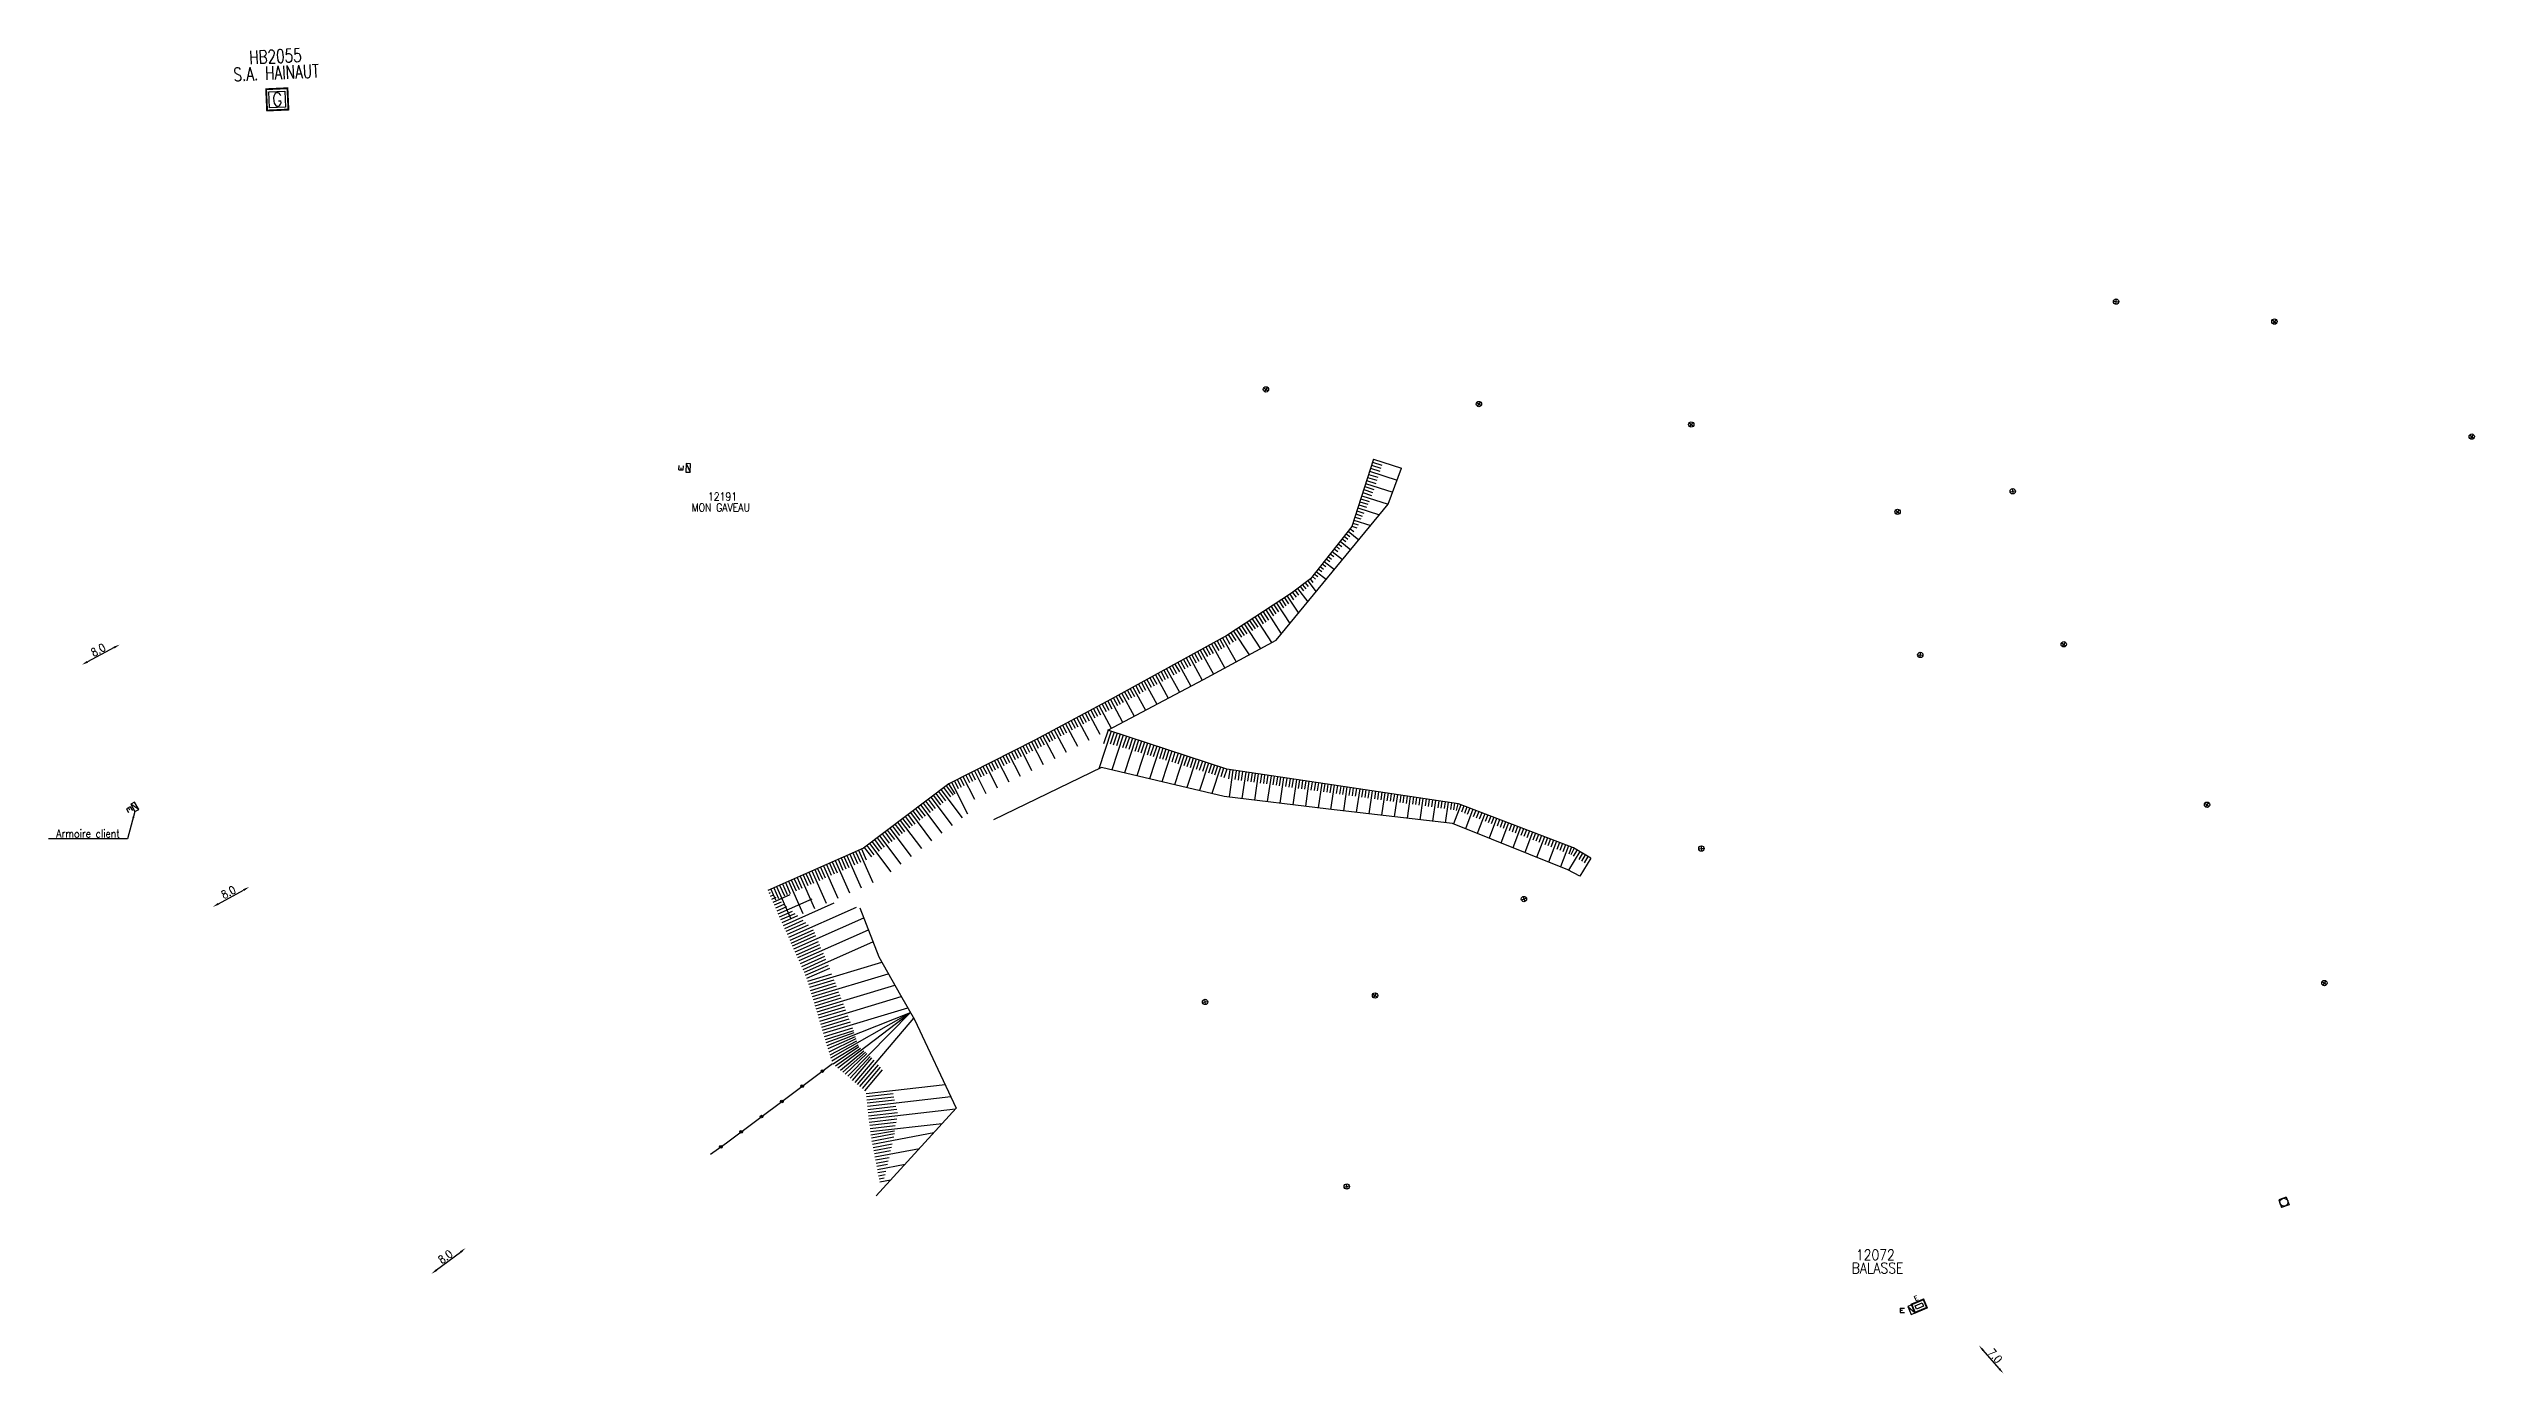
# Model space of a CAD drawing. Header units: millimetres. Extents: x 133007 to 134000, y 129031 to 129821.
# Drawn here: x 133044.6 to 133499.6, y 129030.8 to 129279.1 of the extents above; entities that cross this region are included whole.
import ezdxf
from ezdxf.enums import TextEntityAlignment as Align

# ---------------------------------------------------------------- set-up
doc = ezdxf.new("R2010")
doc.units = ezdxf.units.MM
doc.header["$PDMODE"] = 34
doc.layers.get('0').update_dxf_attribs({"linetype": 'CONTINUOUS'})
doc.layers.get('Defpoints').update_dxf_attribs({"linetype": 'CONTINUOUS'})
for name, color, linetype in [('BF01', 7, 'CONTINUOUS'), ('BH01', 7, 'CONTINUOUS'), ('BH02', 7, 'CONTINUOUS'), ('BR12', 7, 'CONTINUOUS'), ('G_210', 7, 'CONTINUOUS'), ('M_200', 7, 'CONTINUOUS'), ('W0008', 7, 'CONTINUOUS'), ('W0420', 7, 'CONTINUOUS'), ('W0430', 7, 'CONTINUOUS')]:
    doc.layers.add(name, color=color, linetype=linetype)
doc.styles.add('M_ROMANS', font='ROMANS.shx', dxfattribs={"width": 0.75})
doc.styles.get("Standard").update_dxf_attribs({"font": 'romans.shx', "width": 0.85})
doc.dimstyles.get("Standard").update_dxf_attribs({"dimtxt": 1.5, "dimasz": 1.2, "dimexe": 0.625, "dimexo": 0.625, "dimgap": 0.25, "dimtad": 1, "dimdec": 1, "dimzin": 0, "dimdsep": 46, "dimtxsty": 'Standard', "dimcen": -0.5, "dimadec": 0, "dimazin": 0, "dimtfac": 1, "dimtdec": 1, "dimtmove": 0, "dimatfit": 3, "dimfxl": 0, "dimtolj": 1, "dimtzin": 0, "dimarcsym": 0})

# ---------------------------------------------------------------- blocks, each defined once
blk = doc.blocks.new('BR1209')
at = {"color": 0, "linetype": 'Continuous', "flags": 128}
for points in [[(-0.5, 0), (0.5, 0)], [(0, 0.5), (0, -0.5)]]:
    blk.add_lwpolyline(points, dxfattribs=at)
at = {"color": 0, "linetype": 'Continuous'}
blk.add_circle((0, 0), 0.5, dxfattribs=at)
at = {"color": 0, "linetype": 'Continuous', "width": 0.75}
blk.add_attdef('NUM', text='', height=1.2, dxfattribs=at).set_placement((0, 2), align=Align.MIDDLE)
at = {"color": 0, "linetype": 'Continuous', "width": 0.75, "flags": 3}
for tag, p in [('DEF_COUP', (0, -12.5)), ('DEF_LEG', (0, -10)), ('DEF_TYPE', (0, -15))]:
    blk.add_attdef(tag, text='', height=1.2, dxfattribs=at).set_placement(p, align=Align.MIDDLE)
blk = doc.blocks.new('BF0101')
at = {"color": 0, "linetype": 'Continuous'}
for radius in [0.25, 0.15]:
    blk.add_circle((0, 0), radius, dxfattribs=at)
blk = doc.blocks.new('*D2')
at = {"layer": 'Defpoints', "color": 0, "transparency": 16777216}
for p in [(133406.51, 129036.04), (133406.51, 129036.04), (133411.09, 129030.81)]:
    blk.add_point(p, dxfattribs=at)
at = {"layer": 'W0008', "color": 0, "lineweight": -2, "transparency": 16777216}
blk.add_line((133410.3, 129031.71), (133407.3, 129035.14), dxfattribs=at)
at = {"layer": 'W0008', "color": 0, "transparency": 16777216}
for points in [[(133407.45, 129035.27), (133407.15, 129035.01), (133406.51, 129036.04)], [(133410.45, 129031.84), (133410.15, 129031.58), (133411.09, 129030.81)]]:
    blk.add_solid(points, dxfattribs=at)
at = {"layer": 'W0008', "color": 0, "transparency": 16777216, "insert": (133409.54, 129034.1), "char_height": 1.5, "attachment_point": 5, "rotation": 311.1914}
blk.add_mtext('\\A1;7.0', dxfattribs=at)
blk = doc.blocks.new('*U4')
at = {"flags": 128}
for points in [[(0.8, 0.8), (-0.8, 0.8)], [(-0.8, 0.8), (-0.8, 0)], [(0.8, 0.8), (-0.8, 0)], [(-0.8, 0), (0.8, 0)], [(0.8, 0), (0.8, 0.8)], [(-0.4, -0.33), (0.4, -0.33)], [(-0.4, -0.33), (-0.4, -1.13)], [(-0.4, -0.73), (0, -0.73)], [(-0.4, -1.13), (0.4, -1.13)]]:
    blk.add_lwpolyline(points, dxfattribs=at)
blk = doc.blocks.new('*D5')
at = {"layer": 'Defpoints', "color": 0, "linetype": 'Continuous', "transparency": 16777216}
for p in [(133122.84, 129054.28), (133122.84, 129054.28), (133116.42, 129049.47)]:
    blk.add_point(p, dxfattribs=at)
at = {"layer": 'W0008', "color": 0, "linetype": 'Continuous', "lineweight": -2, "transparency": 16777216}
blk.add_line((133117.38, 129050.19), (133121.88, 129053.56), dxfattribs=at)
at = {"layer": 'W0008', "color": 0, "linetype": 'Continuous', "transparency": 16777216}
for points in [[(133121.76, 129053.72), (133122, 129053.4), (133122.84, 129054.28)], [(133117.26, 129050.35), (133117.5, 129050.03), (133116.42, 129049.47)]]:
    blk.add_solid(points, dxfattribs=at)
at = {"layer": 'W0008', "color": 0, "linetype": 'Continuous', "transparency": 16777216, "insert": (133119.03, 129052.68), "char_height": 1.5, "attachment_point": 5, "rotation": 36.8035}
blk.add_mtext('\\A1;8.0', dxfattribs=at)
blk = doc.blocks.new('*D6')
at = {"layer": 'Defpoints', "color": 0, "linetype": 'Continuous', "transparency": 16777216}
for p in [(133075.43, 129118.23), (133082.26, 129121.96), (133082.26, 129121.96)]:
    blk.add_point(p, dxfattribs=at)
at = {"layer": 'W0008', "color": 0, "linetype": 'Continuous', "lineweight": -2, "transparency": 16777216}
blk.add_line((133076.48, 129118.81), (133081.2, 129121.39), dxfattribs=at)
at = {"layer": 'W0008', "color": 0, "linetype": 'Continuous', "transparency": 16777216}
for points in [[(133076.39, 129118.98), (133076.58, 129118.63), (133075.43, 129118.23)], [(133081.11, 129121.56), (133081.3, 129121.21), (133082.26, 129121.96)]]:
    blk.add_solid(points, dxfattribs=at)
at = {"layer": 'W0008', "color": 0, "linetype": 'Continuous', "transparency": 16777216, "insert": (133078.36, 129120.98), "char_height": 1.5, "attachment_point": 5, "rotation": 28.6583}
blk.add_mtext('\\A1;8.0', dxfattribs=at)
blk = doc.blocks.new('*D7')
at = {"layer": 'Defpoints', "color": 0, "linetype": 'Continuous', "transparency": 16777216}
for p in [(133050.88, 129163.59), (133050.88, 129163.59), (133057.98, 129167.38)]:
    blk.add_point(p, dxfattribs=at)
at = {"layer": 'W0008', "color": 0, "linetype": 'Continuous', "lineweight": -2, "transparency": 16777216}
blk.add_line((133056.92, 129166.81), (133051.93, 129164.15), dxfattribs=at)
at = {"layer": 'W0008', "color": 0, "linetype": 'Continuous', "transparency": 16777216}
for points in [[(133051.84, 129164.33), (133052.03, 129163.98), (133050.88, 129163.59)], [(133056.82, 129166.99), (133057.01, 129166.64), (133057.98, 129167.38)]]:
    blk.add_solid(points, dxfattribs=at)
at = {"layer": 'W0008', "color": 0, "linetype": 'Continuous', "transparency": 16777216, "insert": (133053.95, 129166.37), "char_height": 1.5, "attachment_point": 5, "rotation": 28.0883}
blk.add_mtext('\\A1;8.0', dxfattribs=at)
blk = doc.blocks.new('G_210_23')
at = {"layer": 'G_210', "color": 0, "linetype": 'Continuous', "const_width": 0.35, "flags": 128}
blk.add_lwpolyline([(4, 4), (4, 0), (0, 0), (0, 4)], close=True, dxfattribs=at)
at = {"layer": 'G_210', "color": 0, "linetype": 'Continuous'}
blk.add_lwpolyline([(0.5, 3.5), (3.5, 3.5), (3.5, 0.5), (0.5, 0.5)], close=True, dxfattribs=at)
at = {"layer": 'G_210', "insert": (2, 2), "char_height": 2.5, "width": 4, "attachment_point": 5}
blk.add_mtext('G', dxfattribs=at)
at = {"layer": 'G_210', "color": 0, "linetype": 'Continuous', "width": 0.75}
for tag, height, p in [('NUM', 4, (2, 16)), ('NOM', 4, (2, 11)), ('BCL', 3, (2, 7))]:
    blk.add_attdef(tag, text='', height=height, dxfattribs=at).set_placement(p, align=Align.MIDDLE)
at = {"layer": 'G_210', "color": 0, "linetype": 'Continuous', "width": 0.75, "flags": 3}
for tag, p in [('DEF_LEG', (2.14, -3.11)), ('DEF_COUP', (2.14, -5.61)), ('DEF_TYPE', (2.14, -8.11))]:
    blk.add_attdef(tag, text='', height=1.2, dxfattribs=at).set_placement(p, align=Align.MIDDLE)
blk = doc.blocks.new('T420')
for p, q in [((0.75, 0.75), (-0.75, 0.75)), ((-0.75, 0.75), (-0.75, -0.75)), ((0.75, 0.75), (0.75, -0.75)), ((0.75, -0.75), (-0.75, -0.75))]:
    blk.add_line(p, q)
blk.add_ellipse((0, 0), major_axis=(-0.53, 0.53), ratio=1, start_param=3.926991, end_param=10.210176)
blk = doc.blocks.new('T430')
at = {"flags": 128}
for points in [[(0.8, 0.8), (-0.8, 0.8)], [(-0.8, 0.8), (-0.8, 0)], [(0.8, 0.8), (-0.8, 0)], [(-0.8, 0), (0.8, 0)], [(-0.4, 2.1), (0.4, 2.1)], [(-0.4, 2.1), (-0.4, 1.3)], [(-0.4, 1.7), (0, 1.7)], [(-0.4, 1.3), (0.4, 1.3)], [(0.8, 0), (0.8, 0.8)]]:
    blk.add_lwpolyline(points, dxfattribs=at)
blk = doc.blocks.new('*U17')
at = {"flags": 128}
for points in [[(0.8, 0.8), (-0.8, 0.8)], [(-0.8, 0.8), (-0.8, 0)], [(0.8, 0.8), (-0.8, 0)], [(-0.8, 0), (0.8, 0)], [(0.34, 2.52), (0.03, 1.79)], [(1.08, 2.21), (0.34, 2.52)], [(0.71, 2.37), (0.56, 2)], [(1.08, 2.21), (0.77, 1.47)], [(0.8, 0), (0.8, 0.8)]]:
    blk.add_lwpolyline(points, dxfattribs=at)
blk = doc.blocks.new('*U15')
at = {"layer": 'M_200', "color": 0, "linetype": 'Continuous', "const_width": 0.35, "flags": 128}
blk.add_lwpolyline([(2.42, 1.68), (2.42, 0), (0, 0), (0, 1.68)], close=True, dxfattribs=at)
at = {"layer": 'M_200', "color": 0, "linetype": 'Continuous'}
blk.add_lwpolyline([(0.5, 1.18), (1.92, 1.18), (1.92, 0.5), (0.5, 0.5)], close=True, dxfattribs=at)
at = {"layer": 'M_200', "color": 0, "linetype": 'Continuous', "insert": (1.23, 2.42), "char_height": 0.858, "width": 0.8323, "attachment_point": 5}
blk.add_mtext('E', dxfattribs=at)
at = {"layer": 'M_200', "color": 0, "linetype": 'Continuous', "width": 0.85}
for tag, p in [('NUM', (2, 10.77)), ('NOM', (2, 7.49))]:
    blk.add_attdef(tag, text='', height=2, dxfattribs=at).set_placement(p, align=Align.MIDDLE)
at = {"layer": 'M_200', "color": 0, "linetype": 'Continuous', "style": 'M_ROMANS', "width": 0.75, "flags": 3}
for tag, p in [('DEF_LEG', (1.87, -2.99)), ('DEF_COUP', (1.87, -5.49)), ('DEF_TYPE', (1.87, -7.99))]:
    blk.add_attdef(tag, text='', height=1.2, dxfattribs=at).set_placement(p, align=Align.MIDDLE)

msp = doc.modelspace()

# ---------------------------------------------------------------- linework, layer by layer
at = {"layer": 'BF01', "color": 252}
msp.add_lwpolyline([(133168.71, 129071.91), (133171.74, 129074.02), (133182.86, 129082.35), (133191.62, 129088.91)], dxfattribs=at)
at = {"layer": 'BH01', "color": 252, "linetype": 'Continuous'}
for points in [[(133293.01, 129202.14), (133288.96, 129189.52), (133281.22, 129179.73), (133277.61, 129176.99), (133265.52, 129169.1), (133243.86, 129157.14), (133229.52, 129149.46), (133213.38, 129141.31), (133197.38, 129129.25), (133179.5, 129121.33)], [(133243.19, 129151.36), (133261.17, 129160.86), (133274.78, 129168.21), (133295.79, 129193.68), (133298.29, 129200.44)], [(133333.73, 129127.33), (133330.51, 129129.31), (133308.93, 129137.55), (133283.97, 129141.31), (133265.51, 129144.01), (133243.19, 129151.36)], [(133331.67, 129123.96), (133329.43, 129125.15), (133307.8, 129133.85), (133284.56, 129136.55), (133265.03, 129138.93), (133242.04, 129144.33), (133221.76, 129134.55)]]:
    msp.add_lwpolyline(points, dxfattribs=at)
at = {"layer": 'BH01', "color": 252}
msp.add_lwpolyline([(133196.73, 129118.06), (133200.27, 129108.84), (133204.33, 129101.69), (133206.97, 129097.11), (133214.79, 129080.5), (133199.77, 129064.11)], dxfattribs=at)
at = {"layer": 'BH02', "color": 252}
for p, q in [((133292.28, 129199.85), (133297.46, 129198.19)), ((133292.46, 129200.42), (133294.2, 129199.87)), ((133292.64, 129201), (133294.39, 129200.43)), ((133292.83, 129201.57), (133294.58, 129201)), ((133293.01, 129202.14), (133298.29, 129200.44)), ((133290.81, 129195.28), (133295.79, 129193.68)), ((133290.99, 129195.85), (133292.66, 129195.32)), ((133291.17, 129196.43), (133292.85, 129195.89)), ((133291.36, 129197), (133293.05, 129196.45)), ((133291.54, 129197.57), (133296.63, 129195.93)), ((133291.73, 129198.14), (133293.43, 129197.59)), ((133291.91, 129198.71), (133293.62, 129198.16)), ((133292.09, 129199.28), (133293.81, 129198.73)), ((133289.34, 129190.71), (133292.51, 129189.7)), ((133289.52, 129191.28), (133290.65, 129190.92)), ((133289.71, 129191.86), (133290.91, 129191.47)), ((133289.89, 129192.43), (133291.17, 129192.01)), ((133290.07, 129193), (133294.15, 129191.69)), ((133290.26, 129193.57), (133291.69, 129193.11)), ((133290.44, 129194.14), (133291.95, 129193.66)), ((133290.62, 129194.71), (133292.21, 129194.2)), ((133286.38, 129186.27), (133287.05, 129185.74)), ((133286.76, 129186.74), (133288.76, 129185.16)), ((133287.13, 129187.21), (133287.8, 129186.68)), ((133287.5, 129187.68), (133288.17, 129187.15)), ((133287.87, 129188.15), (133288.55, 129187.61)), ((133288.24, 129188.62), (133290.29, 129187.01)), ((133288.62, 129189.09), (133289.3, 129188.55)), ((133288.97, 129189.57), (133289.88, 129189.28)), ((133289.15, 129190.14), (133290.13, 129189.83)), ((133282.66, 129181.56), (133283.3, 129181.06)), ((133283.04, 129182.03), (133283.67, 129181.53)), ((133283.41, 129182.5), (133284.05, 129182)), ((133283.78, 129182.97), (133285.7, 129181.45)), ((133284.15, 129183.44), (133284.8, 129182.93)), ((133284.52, 129183.91), (133285.17, 129183.4)), ((133284.9, 129184.38), (133285.55, 129183.87)), ((133285.27, 129184.85), (133287.23, 129183.3)), ((133285.64, 129185.33), (133286.3, 129184.81)), ((133286.01, 129185.8), (133286.67, 129185.27)), ((133277.33, 129176.81), (133278, 129175.78)), ((133277.82, 129177.15), (133278.51, 129176.24)), ((133278.3, 129177.51), (133278.96, 129176.64)), ((133278.77, 129177.88), (133280.68, 129175.36)), ((133279.25, 129178.24), (133279.86, 129177.44)), ((133279.73, 129178.6), (133280.31, 129177.84)), ((133280.21, 129178.96), (133280.76, 129178.24)), ((133280.69, 129179.32), (133282.25, 129177.26)), ((133281.17, 129179.69), (133281.66, 129179.04)), ((133281.55, 129180.15), (133282.17, 129179.66)), ((133281.92, 129180.62), (133282.55, 129180.12)), ((133282.29, 129181.09), (133284.18, 129179.6)), ((133270.79, 129172.55), (133273.92, 129167.75)), ((133271.3, 129172.87), (133272.35, 129171.26)), ((133271.8, 129173.2), (133272.84, 129171.6)), ((133272.3, 129173.53), (133273.31, 129171.98)), ((133272.8, 129173.86), (133275.73, 129169.37)), ((133273.31, 129174.19), (133274.25, 129172.74)), ((133273.81, 129174.51), (133274.72, 129173.12)), ((133274.31, 129174.84), (133275.19, 129173.5)), ((133274.81, 129175.17), (133277.33, 129171.31)), ((133275.32, 129175.5), (133276.12, 129174.26)), ((133275.82, 129175.82), (133276.59, 129174.64)), ((133276.32, 129176.15), (133277.06, 129175.02)), ((133276.82, 129176.48), (133278.93, 129173.25)), ((133263.15, 129167.8), (133263.99, 129166.29)), ((133263.68, 129168.09), (133264.51, 129166.58)), ((133264.2, 129168.38), (133265.04, 129166.87)), ((133264.73, 129168.67), (133267.24, 129164.13)), ((133265.25, 129168.96), (133266.09, 129167.45)), ((133265.77, 129169.27), (133266.72, 129167.81)), ((133266.27, 129169.6), (133267.23, 129168.12)), ((133266.77, 129169.92), (133269.69, 129165.46)), ((133267.28, 129170.25), (133268.26, 129168.75)), ((133267.78, 129170.58), (133268.77, 129169.06)), ((133268.28, 129170.91), (133269.28, 129169.38)), ((133268.78, 129171.24), (133271.8, 129166.6)), ((133269.29, 129171.56), (133270.3, 129170)), ((133269.79, 129171.89), (133270.81, 129170.32)), ((133270.29, 129172.22), (133271.32, 129170.63)), ((133254.75, 129163.15), (133255.56, 129161.69)), ((133255.28, 129163.45), (133256.09, 129161.97)), ((133255.8, 129163.74), (133256.62, 129162.26)), ((133256.33, 129164.03), (133258.78, 129159.59)), ((133256.85, 129164.32), (133257.67, 129162.84)), ((133257.38, 129164.61), (133258.2, 129163.12)), ((133257.9, 129164.9), (133258.72, 129163.41)), ((133258.43, 129165.19), (133260.9, 129160.71)), ((133258.95, 129165.48), (133259.78, 129163.98)), ((133259.48, 129165.77), (133260.3, 129164.27)), ((133260, 129166.06), (133260.83, 129164.56)), ((133260.53, 129166.35), (133263.01, 129161.85)), ((133261.05, 129166.64), (133261.88, 129165.14)), ((133261.58, 129166.93), (133262.41, 129165.43)), ((133262.1, 129167.22), (133262.93, 129165.72)), ((133262.63, 129167.51), (133265.12, 129162.99)), ((133246.87, 129158.8), (133247.66, 129157.38)), ((133247.4, 129159.09), (133248.19, 129157.67)), ((133247.92, 129159.38), (133250.29, 129155.11)), ((133248.45, 129159.67), (133249.24, 129158.24)), ((133248.97, 129159.96), (133249.77, 129158.53)), ((133249.5, 129160.25), (133250.29, 129158.82)), ((133250.02, 129160.54), (133252.41, 129156.23)), ((133250.55, 129160.83), (133251.35, 129159.39)), ((133251.08, 129161.12), (133251.87, 129159.68)), ((133251.6, 129161.41), (133252.4, 129159.97)), ((133252.13, 129161.7), (133254.53, 129157.35)), ((133252.65, 129161.99), (133253.45, 129160.54)), ((133253.18, 129162.28), (133253.98, 129160.83)), ((133253.7, 129162.57), (133254.51, 129161.11)), ((133254.23, 129162.86), (133256.65, 129158.47)), ((133238.43, 129154.23), (133239.18, 129152.83)), ((133238.96, 129154.52), (133239.71, 129153.11)), ((133239.49, 129154.8), (133241.74, 129150.58)), ((133240.02, 129155.08), (133240.77, 129153.68)), ((133240.55, 129155.36), (133241.3, 129153.96)), ((133241.08, 129155.65), (133241.83, 129154.24)), ((133241.61, 129155.93), (133243.86, 129151.71)), ((133242.14, 129156.21), (133242.89, 129154.81)), ((133242.66, 129156.5), (133243.42, 129155.09)), ((133243.19, 129156.78), (133243.95, 129155.37)), ((133243.72, 129157.06), (133245.98, 129152.83)), ((133244.25, 129157.35), (133245.02, 129155.95)), ((133244.77, 129157.64), (133245.55, 129156.24)), ((133245.3, 129157.93), (133246.08, 129156.52)), ((133245.82, 129158.22), (133248.16, 129153.99)), ((133246.35, 129158.51), (133247.13, 129157.1)), ((133229.97, 129149.7), (133230.72, 129148.3)), ((133230.5, 129149.99), (133231.25, 129148.58)), ((133231.02, 129150.27), (133233.28, 129146.05)), ((133231.55, 129150.55), (133232.31, 129149.15)), ((133232.08, 129150.84), (133232.83, 129149.43)), ((133232.61, 129151.12), (133233.36, 129149.71)), ((133233.14, 129151.4), (133235.4, 129147.19)), ((133233.67, 129151.69), (133234.42, 129150.28)), ((133234.2, 129151.97), (133234.95, 129150.56)), ((133234.73, 129152.25), (133235.48, 129150.85)), ((133235.26, 129152.53), (133237.51, 129148.32)), ((133235.79, 129152.82), (133236.54, 129151.41)), ((133236.32, 129153.1), (133237.07, 129151.69)), ((133236.84, 129153.38), (133237.6, 129151.98)), ((133237.37, 129153.67), (133239.63, 129149.45)), ((133237.9, 129153.95), (133238.65, 129152.54)), ((133243.83, 129151.15), (133241.5, 129144.07)), ((133243.26, 129151.33), (133242.42, 129148.79)), ((133244.4, 129150.96), (133243.67, 129148.74)), ((133246.11, 129150.39), (133243.96, 129143.88)), ((133244.97, 129150.77), (133244.24, 129148.56)), ((133245.54, 129150.58), (133244.82, 129148.39)), ((133246.68, 129150.21), (133245.97, 129148.05)), ((133248.39, 129149.64), (133246.31, 129143.33)), ((133247.25, 129150.02), (133246.55, 129147.88)), ((133247.82, 129149.83), (133247.12, 129147.71)), ((133220.87, 129145.09), (133221.59, 129143.67)), ((133221.4, 129145.36), (133222.12, 129143.94)), ((133221.94, 129145.63), (133222.66, 129144.21)), ((133222.47, 129145.91), (133224.63, 129141.64)), ((133223.01, 129146.18), (133223.73, 129144.75)), ((133223.55, 129146.45), (133224.26, 129145.02)), ((133224.08, 129146.72), (133224.8, 129145.29)), ((133224.62, 129146.99), (133226.77, 129142.72)), ((133225.15, 129147.26), (133225.87, 129145.84)), ((133225.69, 129147.53), (133226.41, 129146.11)), ((133226.22, 129147.8), (133226.94, 129146.38)), ((133226.76, 129148.07), (133228.91, 129143.8)), ((133227.29, 129148.34), (133228.01, 129146.92)), ((133227.83, 129148.61), (133228.55, 129147.19)), ((133228.37, 129148.88), (133229.08, 129147.46)), ((133228.9, 129149.15), (133231.06, 129144.89)), ((133229.44, 129149.42), (133230.15, 129148)), ((133248.96, 129149.46), (133248.27, 129147.37)), ((133250.67, 129148.89), (133248.65, 129142.78)), ((133249.53, 129149.27), (133248.85, 129147.2)), ((133250.1, 129149.08), (133249.42, 129147.03)), ((133251.24, 129148.71), (133250.57, 129146.68)), ((133252.95, 129148.14), (133251, 129142.22)), ((133251.81, 129148.52), (133251.15, 129146.51)), ((133252.38, 129148.33), (133251.72, 129146.34)), ((133253.52, 129147.96), (133252.87, 129146)), ((133255.23, 129147.39), (133253.35, 129141.67)), ((133254.09, 129147.77), (133253.45, 129145.83)), ((133254.66, 129147.58), (133254.03, 129145.66)), ((133255.8, 129147.21), (133255.18, 129145.32)), ((133257.51, 129146.64), (133255.69, 129141.12)), ((133256.37, 129147.02), (133255.75, 129145.14)), ((133256.94, 129146.83), (133256.33, 129144.97)), ((133258.08, 129146.46), (133257.48, 129144.63)), ((133259.79, 129145.89), (133258.04, 129140.57)), ((133258.65, 129146.27), (133258.05, 129144.46)), ((133259.22, 129146.08), (133258.63, 129144.29)), ((133260.36, 129145.7), (133259.78, 129143.95)), ((133260.93, 129145.52), (133260.35, 129143.78)), ((133262.07, 129145.14), (133260.38, 129140.02)), ((133261.5, 129145.33), (133260.93, 129143.61)), ((133262.64, 129144.95), (133262.08, 129143.26)), ((133212.41, 129140.58), (133213.74, 129138.82)), ((133212.89, 129140.94), (133214.22, 129139.18)), ((133213.37, 129141.3), (133214.54, 129139.43)), ((133213.91, 129141.58), (133216.89, 129135.68)), ((133214.44, 129141.85), (133215.16, 129140.42)), ((133214.98, 129142.12), (133215.7, 129140.69)), ((133215.51, 129142.39), (133216.23, 129140.97)), ((133216.05, 129142.66), (133218.2, 129138.39)), ((133216.58, 129142.93), (133217.3, 129141.51)), ((133217.12, 129143.2), (133217.84, 129141.78)), ((133217.65, 129143.47), (133218.37, 129142.05)), ((133218.19, 129143.74), (133220.35, 129139.47)), ((133218.73, 129144.01), (133219.44, 129142.59)), ((133219.26, 129144.28), (133219.98, 129142.86)), ((133219.8, 129144.55), (133220.52, 129143.13)), ((133220.33, 129144.82), (133222.49, 129140.56)), ((133263.21, 129144.77), (133262.66, 129143.09)), ((133264.35, 129144.39), (133262.73, 129139.47)), ((133263.78, 129144.58), (133263.23, 129142.92)), ((133264.92, 129144.2), (133264.38, 129142.58)), ((133265.49, 129144.02), (133264.96, 129142.41)), ((133266.08, 129143.93), (133265.83, 129142.25)), ((133266.67, 129143.84), (133265.94, 129138.82)), ((133267.27, 129143.75), (133267.02, 129142.08)), ((133267.86, 129143.67), (133267.62, 129142)), ((133268.45, 129143.58), (133268.21, 129141.92)), ((133269.05, 129143.49), (133268.32, 129138.53)), ((133269.64, 129143.41), (133269.4, 129141.76)), ((133270.24, 129143.32), (133270, 129141.67)), ((133270.83, 129143.23), (133270.59, 129141.59)), ((133271.42, 129143.15), (133270.71, 129138.24)), ((133272.02, 129143.06), (133271.78, 129141.43)), ((133272.61, 129142.97), (133272.37, 129141.35)), ((133273.2, 129142.89), (133272.97, 129141.26)), ((133273.8, 129142.8), (133273.09, 129137.95)), ((133274.39, 129142.71), (133274.16, 129141.1)), ((133274.99, 129142.62), (133274.75, 129141.02)), ((133275.58, 129142.54), (133275.34, 129140.94)), ((133276.17, 129142.45), (133275.47, 129137.66)), ((133276.77, 129142.36), (133276.53, 129140.77)), ((133277.36, 129142.28), (133277.13, 129140.69)), ((133277.95, 129142.19), (133277.72, 129140.61)), ((133278.55, 129142.1), (133277.86, 129137.37)), ((133279.14, 129142.02), (133278.91, 129140.44)), ((133279.73, 129141.93), (133279.51, 129140.36)), ((133280.33, 129141.84), (133280.1, 129140.28)), ((133280.92, 129141.76), (133280.24, 129137.08)), ((133281.52, 129141.67), (133281.29, 129140.12)), ((133282.11, 129141.58), (133281.88, 129140.03)), ((133282.7, 129141.5), (133282.48, 129139.95)), ((133283.3, 129141.41), (133282.62, 129136.79)), ((133283.89, 129141.32), (133283.67, 129139.79)), ((133284.48, 129141.23), (133284.25, 129139.71)), ((133285.08, 129141.15), (133284.85, 129139.62)), ((133285.67, 129141.06), (133284.98, 129136.5)), ((133286.26, 129140.97), (133286.04, 129139.46)), ((133286.86, 129140.88), (133286.63, 129139.37)), ((133287.45, 129140.79), (133287.22, 129139.29)), ((133288.04, 129140.7), (133287.37, 129136.23)), ((133288.64, 129140.61), (133288.41, 129139.12)), ((133289.23, 129140.52), (133289.01, 129139.04)), ((133289.82, 129140.43), (133289.6, 129138.96)), ((133206.19, 129135.89), (133210.18, 129130.59)), ((133206.66, 129136.25), (133208, 129134.48)), ((133207.14, 129136.61), (133208.48, 129134.84)), ((133207.62, 129136.97), (133208.95, 129135.2)), ((133208.1, 129137.33), (133212.1, 129132.03)), ((133208.58, 129137.69), (133209.91, 129135.93)), ((133209.06, 129138.05), (133210.39, 129136.29)), ((133209.54, 129138.41), (133210.87, 129136.65)), ((133210.02, 129138.77), (133214.01, 129133.48)), ((133210.5, 129139.14), (133211.83, 129137.37)), ((133210.98, 129139.5), (133212.31, 129137.73)), ((133211.46, 129139.86), (133212.79, 129138.09)), ((133211.93, 129140.22), (133215.93, 129134.92)), ((133290.42, 129140.34), (133289.75, 129135.95)), ((133291.01, 129140.25), (133290.79, 129138.79)), ((133291.6, 129140.16), (133291.38, 129138.71)), ((133292.2, 129140.07), (133291.98, 129138.63)), ((133292.79, 129139.98), (133292.14, 129135.67)), ((133293.38, 129139.89), (133293.17, 129138.46)), ((133293.98, 129139.8), (133293.76, 129138.38)), ((133294.57, 129139.71), (133294.36, 129138.3)), ((133295.16, 129139.62), (133294.52, 129135.39)), ((133295.76, 129139.53), (133295.54, 129138.13)), ((133296.35, 129139.44), (133296.14, 129138.05)), ((133296.94, 129139.35), (133296.73, 129137.96)), ((133297.54, 129139.26), (133296.91, 129135.12)), ((133298.13, 129139.18), (133297.92, 129137.8)), ((133298.72, 129139.09), (133298.52, 129137.72)), ((133299.32, 129139), (133299.11, 129137.63)), ((133299.91, 129138.91), (133299.3, 129134.84)), ((133300.5, 129138.82), (133300.3, 129137.47)), ((133301.1, 129138.73), (133300.89, 129137.39)), ((133301.69, 129138.64), (133301.49, 129137.3)), ((133302.28, 129138.55), (133301.68, 129134.56)), ((133302.88, 129138.46), (133302.68, 129137.14)), ((133303.47, 129138.37), (133303.27, 129137.05)), ((133304.06, 129138.28), (133303.86, 129136.97)), ((133304.66, 129138.19), (133304.07, 129134.28)), ((133305.25, 129138.1), (133305.05, 129136.81)), ((133305.84, 129138.01), (133305.65, 129136.72)), ((133306.44, 129137.92), (133306.24, 129136.64)), ((133307.03, 129137.83), (133306.45, 129134.01)), ((133307.62, 129137.74), (133307.43, 129136.47)), ((133309.38, 129137.37), (133308, 129133.77)), ((133308.22, 129137.65), (133308.02, 129136.39)), ((133308.81, 129137.56), (133308.52, 129136.31)), ((133309.94, 129137.16), (133309.48, 129135.96)), ((133310.5, 129136.95), (133310.04, 129135.74)), ((133311.62, 129136.52), (133310.23, 129132.87)), ((133311.06, 129136.73), (133310.59, 129135.52)), ((133312.18, 129136.3), (133311.71, 129135.09)), ((133312.74, 129136.09), (133312.27, 129134.87)), ((133313.3, 129135.88), (133312.83, 129134.65)), ((133200.44, 129131.55), (133204.43, 129126.25)), ((133200.92, 129131.91), (133202.25, 129130.15)), ((133201.4, 129132.27), (133202.73, 129130.51)), ((133201.87, 129132.63), (133203.21, 129130.87)), ((133202.35, 129133), (133206.35, 129127.7)), ((133202.83, 129133.36), (133204.16, 129131.59)), ((133203.31, 129133.72), (133204.64, 129131.95)), ((133203.79, 129134.08), (133205.12, 129132.31)), ((133204.27, 129134.44), (133208.26, 129129.14)), ((133204.75, 129134.8), (133206.08, 129133.04)), ((133205.23, 129135.16), (133206.56, 129133.4)), ((133205.71, 129135.52), (133207.04, 129133.76)), ((133313.86, 129135.66), (133312.45, 129131.98)), ((133314.42, 129135.45), (133313.95, 129134.22)), ((133314.98, 129135.23), (133314.51, 129134)), ((133316.1, 129134.81), (133314.68, 129131.08)), ((133315.54, 129135.02), (133315.07, 129133.78)), ((133316.66, 129134.59), (133316.19, 129133.35)), ((133317.22, 129134.38), (133316.75, 129133.13)), ((133318.34, 129133.95), (133316.91, 129130.19)), ((133317.78, 129134.16), (133317.31, 129132.91)), ((133318.9, 129133.74), (133318.42, 129132.48)), ((133319.47, 129133.52), (133318.98, 129132.26)), ((133320.59, 129133.09), (133319.13, 129129.29)), ((133320.03, 129133.31), (133319.54, 129132.04)), ((133321.15, 129132.88), (133320.66, 129131.61)), ((133321.71, 129132.67), (133321.22, 129131.39)), ((133322.83, 129132.24), (133321.36, 129128.4)), ((133322.27, 129132.45), (133321.78, 129131.17)), ((133323.39, 129132.02), (133322.9, 129130.74)), ((133323.95, 129131.81), (133323.46, 129130.52)), ((133325.07, 129131.38), (133323.59, 129127.5)), ((133324.51, 129131.6), (133324.02, 129130.31)), ((133192.1, 129126.91), (133194.79, 129120.84)), ((133192.65, 129127.15), (133193.55, 129125.13)), ((133193.2, 129127.39), (133194.1, 129125.37)), ((133193.75, 129127.64), (133194.64, 129125.62)), ((133194.3, 129127.88), (133196.98, 129121.82)), ((133194.85, 129128.12), (133195.74, 129126.1)), ((133195.39, 129128.37), (133196.29, 129126.34)), ((133195.94, 129128.61), (133196.84, 129126.59)), ((133196.49, 129128.85), (133199.18, 129122.79)), ((133197.04, 129129.09), (133197.94, 129127.07)), ((133197.56, 129129.38), (133198.89, 129127.62)), ((133198.04, 129129.74), (133199.37, 129127.98)), ((133198.52, 129130.11), (133202.51, 129124.81)), ((133199, 129130.47), (133200.33, 129128.7)), ((133199.48, 129130.83), (133200.81, 129129.06)), ((133199.96, 129131.19), (133201.29, 129129.42)), ((133325.63, 129131.17), (133325.14, 129129.87)), ((133326.19, 129130.95), (133325.69, 129129.65)), ((133327.31, 129130.53), (133325.81, 129126.6)), ((133326.75, 129130.74), (133326.25, 129129.44)), ((133327.87, 129130.31), (133327.37, 129129)), ((133328.43, 129130.1), (133327.93, 129128.78)), ((133329.55, 129129.67), (133328.04, 129125.71)), ((133328.99, 129129.88), (133328.49, 129128.57)), ((133331.68, 129128.59), (133329.54, 129125.09)), ((133330.12, 129129.46), (133329.61, 129128.13)), ((133330.66, 129129.21), (133329.98, 129127.97)), ((133331.17, 129128.9), (133330.44, 129127.71)), ((133332.2, 129128.27), (133331.49, 129127.12)), ((133333.73, 129127.33), (133331.67, 129123.96)), ((133332.71, 129127.96), (133332.01, 129126.82)), ((133333.22, 129127.65), (133332.53, 129126.51)), ((133181.68, 129122.29), (133182.57, 129120.27)), ((133182.23, 129122.54), (133183.12, 129120.52)), ((133182.78, 129122.78), (133183.67, 129120.76)), ((133183.32, 129123.02), (133186.01, 129116.96)), ((133183.87, 129123.27), (133184.77, 129121.24)), ((133184.42, 129123.51), (133185.32, 129121.49)), ((133184.97, 129123.75), (133185.87, 129121.73)), ((133185.52, 129123.99), (133188.2, 129117.93)), ((133186.07, 129124.24), (133186.96, 129122.22)), ((133186.62, 129124.48), (133187.51, 129122.46)), ((133187.17, 129124.72), (133188.06, 129122.7)), ((133187.71, 129124.97), (133190.4, 129118.9)), ((133188.26, 129125.21), (133189.16, 129123.19)), ((133188.81, 129125.45), (133189.71, 129123.43)), ((133189.36, 129125.69), (133190.25, 129123.67)), ((133189.91, 129125.94), (133192.59, 129119.87)), ((133190.46, 129126.18), (133191.35, 129124.16)), ((133191.01, 129126.42), (133191.9, 129124.4)), ((133191.55, 129126.67), (133192.45, 129124.64)), ((133179.74, 129120.78), (133180, 129120.9)), ((133179.98, 129120.23), (133180.51, 129120.47)), ((133180.03, 129121.56), (133180.93, 129119.54)), ((133180.23, 129119.68), (133181.02, 129120.03)), ((133180.47, 129119.13), (133183.64, 129120.54)), ((133180.58, 129121.81), (133181.48, 129119.79)), ((133180.71, 129118.59), (133182.04, 129119.17)), ((133180.96, 129118.04), (133182.54, 129118.74)), ((133181.13, 129122.05), (133183.81, 129115.99)), ((133181.2, 129117.49), (133183.05, 129118.31)), ((133181.44, 129116.94), (133187.79, 129119.76)), ((133182.42, 129114.75), (133191.93, 129118.97)), ((133183.39, 129112.55), (133196.08, 129118.19)), ((133181.69, 129116.39), (133184.07, 129117.45)), ((133181.93, 129115.84), (133184.57, 129117.02)), ((133182.18, 129115.3), (133185.08, 129116.59)), ((133182.66, 129114.2), (133186.1, 129115.72)), ((133182.91, 129113.65), (133186.61, 129115.29)), ((133183.15, 129113.1), (133187.11, 129114.86)), ((133183.64, 129112.01), (133188.03, 129113.96)), ((133183.88, 129111.46), (133188.26, 129113.4)), ((133184.37, 129110.36), (133197.46, 129116.17)), ((133185.34, 129108.17), (133198.32, 129113.93)), ((133184.12, 129110.91), (133188.5, 129112.85)), ((133184.61, 129109.81), (133188.96, 129111.75)), ((133184.85, 129109.26), (133189.2, 129111.19)), ((133185.1, 129108.72), (133189.43, 129110.64)), ((133185.58, 129107.62), (133189.9, 129109.54)), ((133185.83, 129107.07), (133190.13, 129108.98)), ((133186.32, 129105.97), (133199.18, 129111.69)), ((133186.07, 129106.52), (133190.37, 129108.43)), ((133186.56, 129105.43), (133190.84, 129107.33)), ((133186.8, 129104.88), (133191.07, 129106.77)), ((133186.99, 129104.31), (133191.5, 129105.66)), ((133187.16, 129103.73), (133200.83, 129107.84)), ((133187.33, 129103.16), (133191.93, 129104.54)), ((133187.85, 129101.43), (133202.05, 129105.7)), ((133187.5, 129102.58), (133192.15, 129103.98)), ((133187.68, 129102.01), (133192.37, 129103.42)), ((133188.02, 129100.86), (133192.8, 129102.3)), ((133188.2, 129100.28), (133193.02, 129101.73)), ((133188.37, 129099.71), (133193.23, 129101.17)), ((133188.54, 129099.14), (133203.27, 129103.56)), ((133188.71, 129098.56), (133193.67, 129100.05)), ((133188.89, 129097.99), (133193.88, 129099.49)), ((133189.23, 129096.84), (133204.49, 129101.42)), ((133189.06, 129097.41), (133194.1, 129098.93)), ((133189.41, 129096.26), (133194.53, 129097.8)), ((133189.58, 129095.69), (133194.75, 129097.24)), ((133189.75, 129095.11), (133194.97, 129096.68)), ((133189.92, 129094.54), (133205.72, 129099.29)), ((133190.1, 129093.96), (133195.4, 129095.56)), ((133190.27, 129093.39), (133195.58, 129095.08)), ((133190.61, 129092.24), (133206.2, 129098.45)), ((133191.31, 129089.94), (133206.2, 129098.45)), ((133192.62, 129088.05), (133206.2, 129098.45)), ((133194.45, 129086.5), (133206.2, 129098.45)), ((133196.28, 129084.95), (133206.82, 129097.36)), ((133190.44, 129092.81), (133195.69, 129094.69)), ((133190.79, 129091.67), (133195.92, 129093.93)), ((133190.96, 129091.09), (133196.04, 129093.54)), ((133191.13, 129090.52), (133196.15, 129093.16)), ((133191.48, 129089.37), (133196.38, 129092.39)), ((133191.71, 129088.83), (133196.54, 129092.04)), ((133192.16, 129088.44), (133196.84, 129091.78)), ((133193.08, 129087.66), (133197.45, 129091.26)), ((133193.54, 129087.28), (133197.76, 129091)), ((133193.99, 129086.89), (133198.06, 129090.74)), ((133194.91, 129086.11), (133198.67, 129090.22)), ((133195.37, 129085.72), (133198.98, 129089.96)), ((133195.82, 129085.33), (133199.38, 129089.53)), ((133196.74, 129084.56), (133200.2, 129088.63)), ((133197.2, 129084.17), (133200.6, 129088.18)), ((133197.65, 129083.78), (133201, 129087.72)), ((133197.89, 129083.27), (133212.69, 129084.96)), ((133197.96, 129082.68), (133202.96, 129083.25)), ((133198.03, 129082.08), (133203.09, 129082.66)), ((133198.09, 129081.49), (133203.23, 129082.07)), ((133198.16, 129080.89), (133213.76, 129082.67)), ((133198.23, 129080.29), (133203.5, 129080.9)), ((133198.3, 129079.7), (133203.63, 129080.31)), ((133198.37, 129079.1), (133203.77, 129079.72)), ((133198.43, 129078.51), (133214.65, 129080.36)), ((133198.5, 129077.91), (133203.68, 129078.5)), ((133198.57, 129077.31), (133203.52, 129077.88)), ((133198.64, 129076.72), (133203.36, 129077.26)), ((133198.71, 129076.12), (133212.18, 129077.66)), ((133198.78, 129075.53), (133203.25, 129076.24)), ((133198.89, 129074.94), (133203.25, 129075.76)), ((133199, 129074.35), (133203.1, 129075.12)), ((133199.12, 129073.76), (133210.61, 129075.94)), ((133199.23, 129073.17), (133202.8, 129073.85)), ((133199.34, 129072.58), (133202.65, 129073.21)), ((133199.45, 129071.99), (133202.49, 129072.57)), ((133199.56, 129071.4), (133207.9, 129072.98)), ((133199.68, 129070.81), (133202.19, 129071.29)), ((133199.79, 129070.22), (133202.04, 129070.65)), ((133199.9, 129069.63), (133201.89, 129070.01)), ((133200.01, 129069.04), (133205.19, 129070.03)), ((133200.12, 129068.45), (133201.59, 129068.73)), ((133200.24, 129067.86), (133201.44, 129068.09)), ((133200.35, 129067.27), (133201.29, 129067.45)), ((133200.46, 129066.68), (133202.49, 129067.07))]:
    msp.add_line(p, q, dxfattribs=at)

# ---------------------------------------------------------------- block references
at = {"layer": 'BF01', "color": 252}
for p in [(133189.7, 129087.47), (133182.09, 129081.77), (133185.9, 129084.62), (133178.29, 129078.93), (133170.66, 129073.27), (133174.49, 129076.08)]:
    msp.add_blockref('BF0101', p, dxfattribs=at)
at = {"layer": 'BR12'}
for p, rotation in [((133432.22, 129231.65), 83.23035642506439), ((133461.9, 129227.91), 323.1495771537475), ((133272.86, 129215.2), 323.1495771537481), ((133312.77, 129212.45), 323.1495771537481), ((133352.58, 129208.62), 323.1495771537481), ((133498.88, 129206.36), 323.1495771537475), ((133412.83, 129196.1), 11.9393114803042), ((133391.25, 129192.25), 323.1495771537481), ((133422.4, 129167.43), 323.1495771537474), ((133395.52, 129165.44), 84.96310186720088), ((133449.26, 129137.37), 323.1495771537477), ((133354.47, 129129.16), 4.941010620332184), ((133321.21, 129119.7), 16.29915430688198), ((133471.26, 129103.96), 323.1495771537477), ((133261.44, 129100.42), 97.29498382397355), ((133293.3, 129101.63), 56.94480023259614), ((133288, 129065.84), 106.2081128175504)]:
    msp.add_blockref('BR1209', p, dxfattribs=dict(at, rotation=rotation))
at = {"layer": 'G_210', "ltscale": 0.05}
ref = msp.add_blockref('G_210_23', (133085.61, 129267.45), dxfattribs=dict(at, rotation=2.585156542437034))
ref.add_attrib('NUM', 'HB2055', dxfattribs={"color": 0, "linetype": 'Continuous', "height": 2.5, "rotation": 2.5852, "width": 0.75}).set_placement((133087.16, 129277.61), align=Align.MIDDLE)
ref.add_attrib('NOM', 'S.A. HAINAUT', dxfattribs={"color": 0, "linetype": 'Continuous', "height": 2.5, "rotation": 2.5852, "width": 0.75}).set_placement((133087.3, 129274.54), align=Align.MIDDLE)
at = {"layer": 'M_200'}
ref = msp.add_blockref('*U15', (133394.53, 129042.19), dxfattribs=dict(at, rotation=22.87604541593508))
ref.add_attrib('NUM', '12072', dxfattribs={"color": 0, "linetype": 'Continuous', "height": 2, "width": 0.85}).set_placement((133387.09, 129053.03), align=Align.MIDDLE)
ref.add_attrib('NOM', 'BALASSE', dxfattribs={"color": 0, "linetype": 'Continuous', "height": 2, "width": 0.85}).set_placement((133387.5, 129050.55), align=Align.MIDDLE)
at = {"layer": 'W0420', "rotation": 20.38615460006844}
msp.add_blockref('T420', (133463.68, 129062.87), dxfattribs=at)
at = {"layer": 'W0430', "color": 252, "rotation": 88.23139363141043}
msp.add_blockref('T430', (133164.93, 129200.46), dxfattribs=at)
at = {"layer": 'W0430'}
for name, p, rotation in [('*U4', (133060.45, 129136.79), 298.5281526547693), ('*U17', (133394.22, 129042.92), 112.9345152779617)]:
    msp.add_blockref(name, p, dxfattribs=dict(at, rotation=rotation))

# ---------------------------------------------------------------- texts
at = {"layer": 'M_200', "linetype": 'Continuous', "width": 0.85}
for s, p in [('12191', (133168.25, 129194.36)), ('MON GAVEAU', (133165.2, 129192.32))]:
    msp.add_text(s, height=1.5, dxfattribs=at).set_placement(p)
at = {"layer": 'W0430', "color": 252, "linetype": 'Continuous', "insert": (133058, 129131.2), "char_height": 1.5, "attachment_point": 9}
msp.add_mtext('\\A1;Armoire client', dxfattribs=at)

# ---------------------------------------------------------------- dimensions: what is measured, and where the dimension line sits
at = {"layer": 'W0008', "color": 252, "linetype": 'Continuous'}
for base, p1, p2, angle, picture, middle in [((133050.88, 129163.59), (133057.98, 129167.38), (133050.88, 129163.59), 28.0883, '*D7', (133054.43, 129165.48)), ((133082.26, 129121.96), (133075.43, 129118.23), (133082.26, 129121.96), 208.6583, '*D6', (133078.84, 129120.1)), ((133122.84, 129054.28), (133116.42, 129049.47), (133122.84, 129054.28), 216.8035, '*D5', (133119.63, 129051.88))]:
    dim = msp.add_linear_dim(base=base, p1=p1, p2=p2, angle=angle, text='8.0', dimstyle='Standard', dxfattribs=at)
    dim.commit()
    dim.dimension.update_dxf_attribs({"geometry": picture, "text_midpoint": middle, "dimtype": 160})
at = {"layer": 'W0008', "color": 252}
dim = msp.add_linear_dim(base=(133406.51, 129036.04), p1=(133411.09, 129030.81), p2=(133406.51, 129036.04), angle=311.1914, text='7.0', dimstyle='Standard', dxfattribs=at)
dim.commit()
dim.dimension.update_dxf_attribs({"geometry": '*D2', "text_midpoint": (133408.79, 129033.44), "dimtype": 160})

# ---------------------------------------------------------------- leaders
at = {"layer": 'W0430', "color": 252, "linetype": 'Continuous', "annotation_type": 0, "has_hookline": 1, "hookline_direction": 1, "text_width": 13.36}
msp.add_leader([(133060.84, 129136.09), (133059.45, 129130.95), (133058.25, 129130.95)], dimstyle='Standard', dxfattribs=at)

doc.saveas('drawing.dxf')
